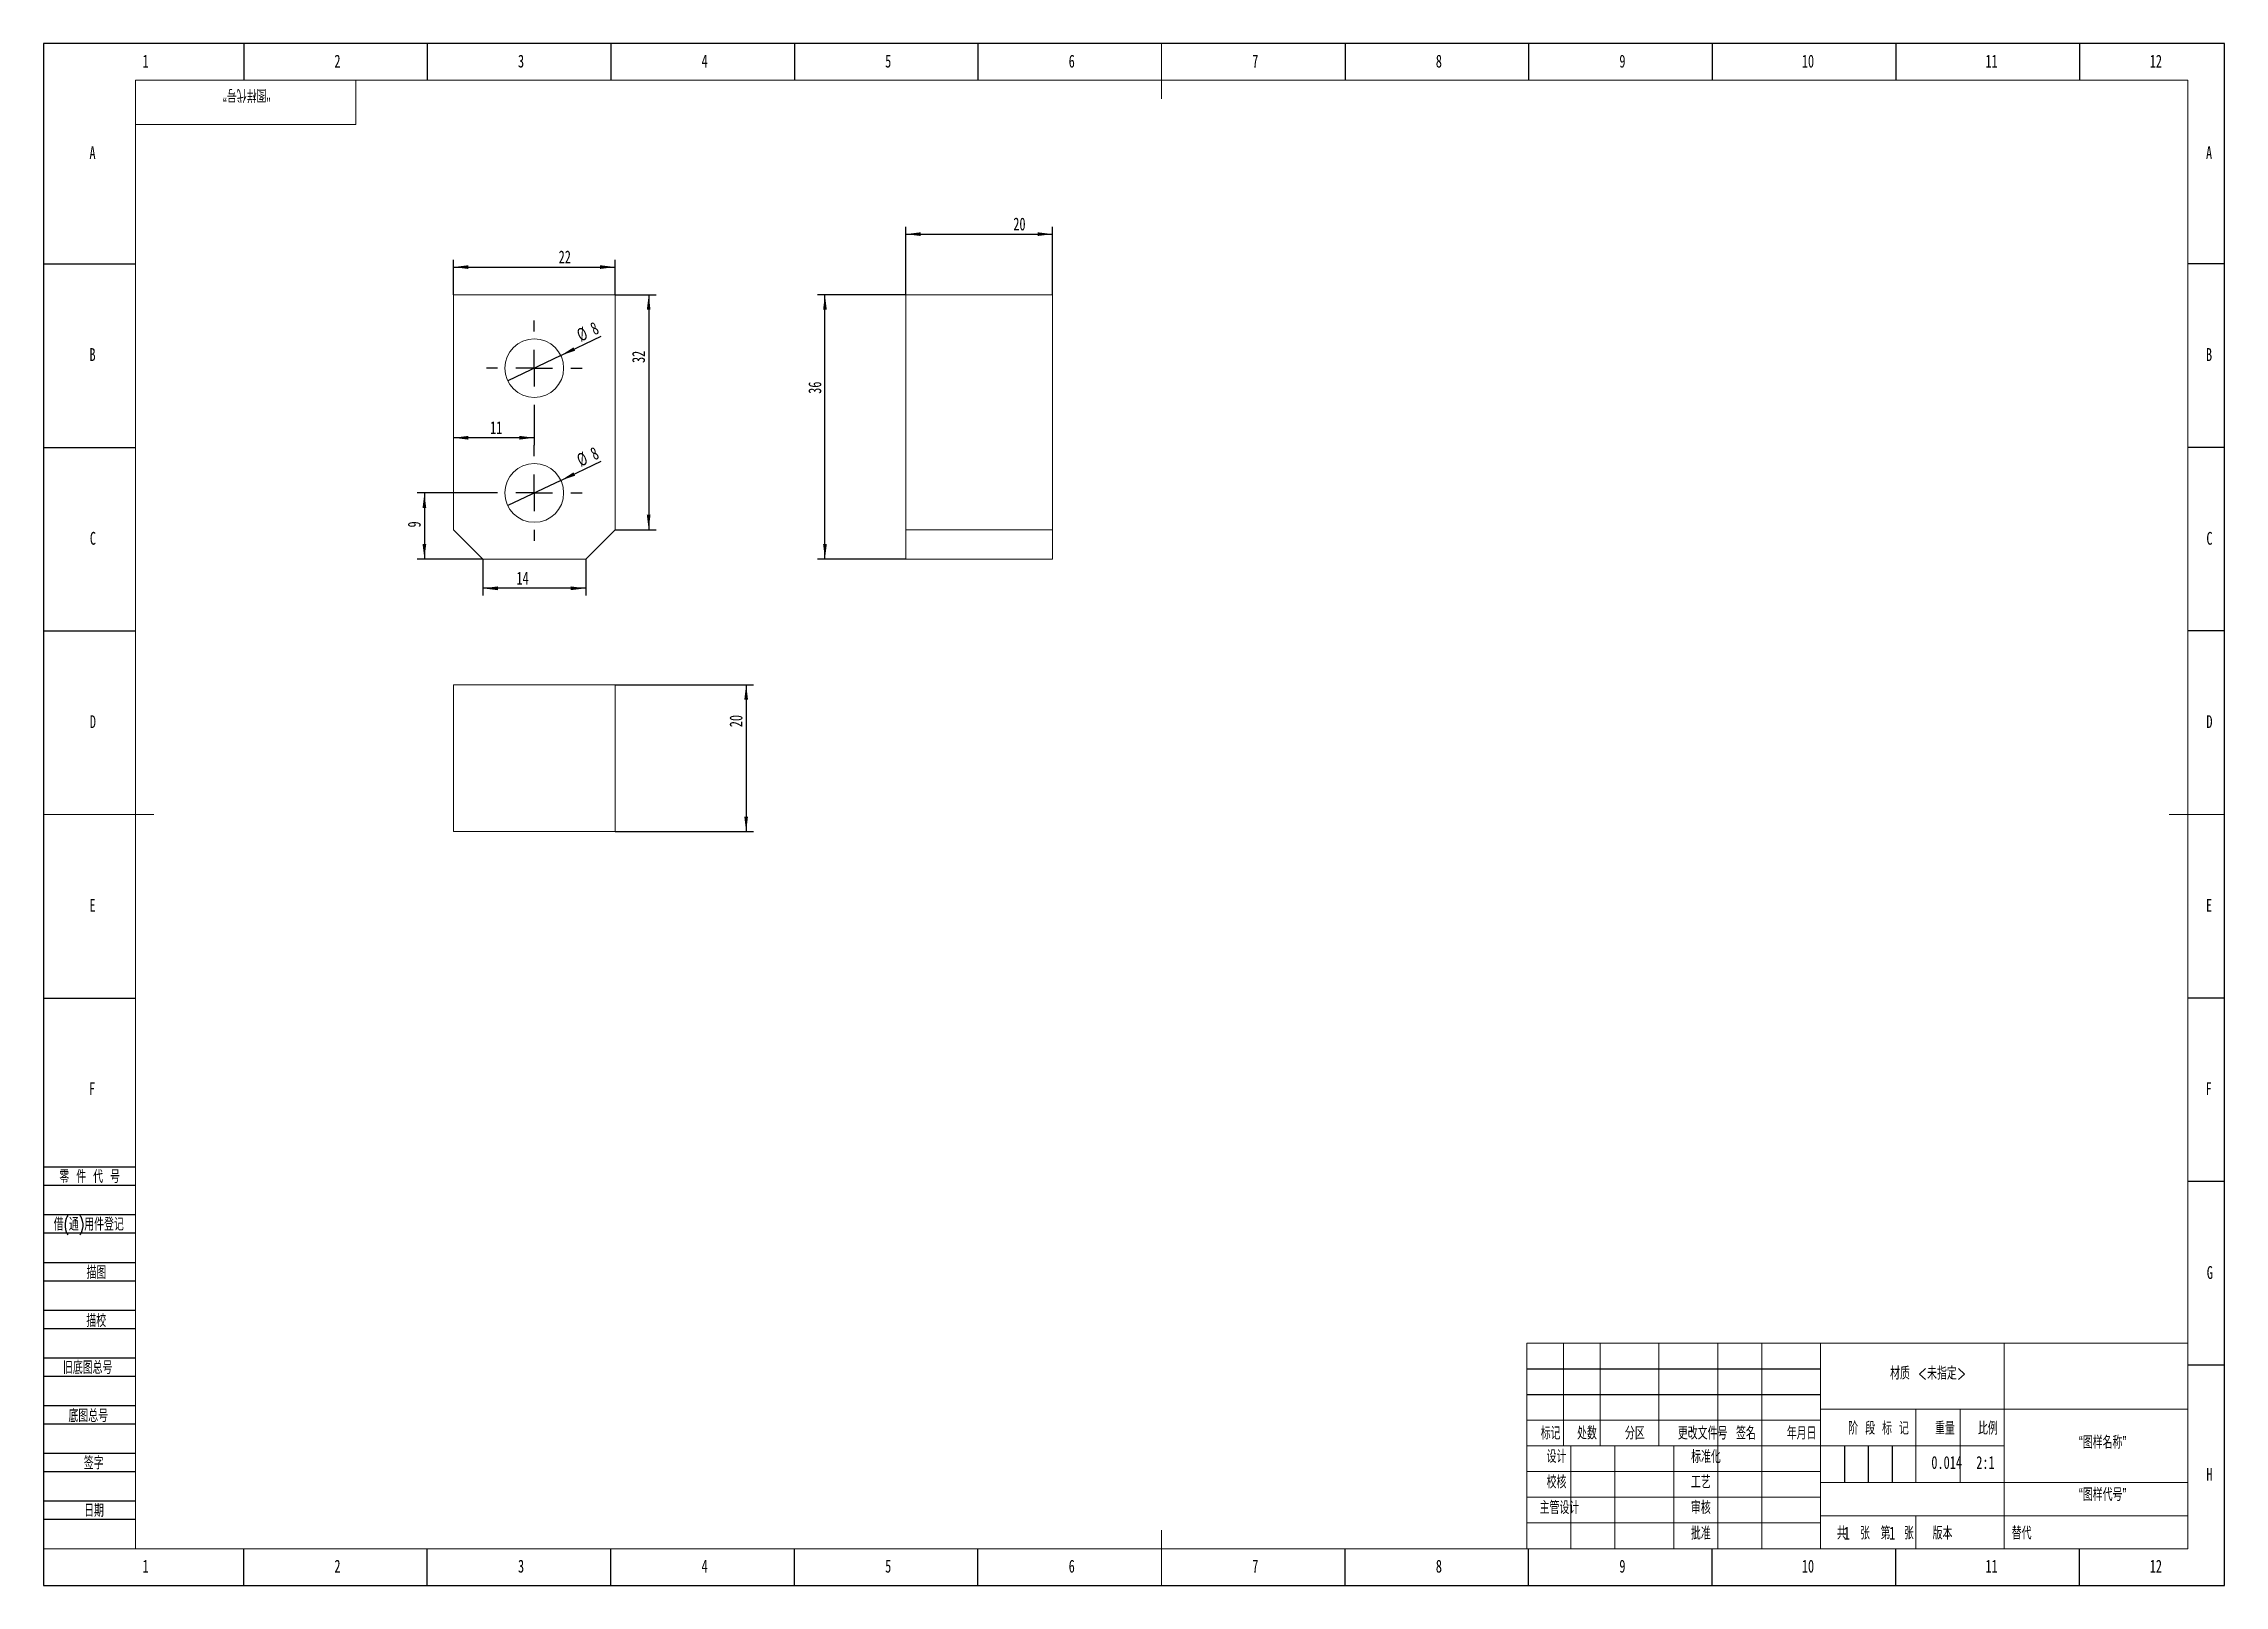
# Model space of a CAD drawing. Header units: millimetres. Extents: x 0 to 594, y 0 to 420.
import ezdxf

# ---------------------------------------------------------------- set-up
doc = ezdxf.new("R2010")
doc.units = ezdxf.units.MM
for name, color, linetype in [('10', 7, 'Continuous'), ('5', 7, 'Continuous'), ('SLD-0', 7, 'Continuous')]:
    doc.layers.add(name, color=color, linetype=linetype)
doc.styles.add('SLDTEXTSTYLE0', font='TXT', dxfattribs={"width": 0.7, "bigfont": 'bigfont'})
doc.styles.add('SLDTEXTSTYLE1', font='TXT', dxfattribs={"width": 0.614286, "bigfont": 'bigfont'})
doc.styles.add('SLDTEXTSTYLE2', font='TXT', dxfattribs={"width": 0.6, "bigfont": 'bigfont'})
doc.styles.add('SLDTEXTSTYLE3', font='TXT', dxfattribs={"width": 0.7})
doc.dimstyles.new('SLDDIMSTYLE0', dxfattribs={"dimtxt": 3.5, "dimasz": 4.08, "dimexe": 0, "dimexo": 0.0625, "dimgap": 0.875, "dimtad": 2, "dimlfac": 0.5, "dimrnd": 1e-09, "dimzin": 12, "dimdsep": 46, "dimtxsty": 'SLDTEXTSTYLE3', "dimblk1": 'NONE', "dimsah": 1, "dimcen": 0, "dimadec": 0, "dimazin": 3, "dimtfac": 1, "dimtmove": 0, "dimatfit": 3, "dimldrblk": 'NONE', "dimfxl": 0, "dimfrac": 2, "dimtolj": 1, "dimtzin": 12, "dimarcsym": 0})
doc.dimstyles.new('SLDDIMSTYLE1', dxfattribs={"dimtxt": 3.5, "dimasz": 4.08, "dimexe": 0, "dimexo": 0.0625, "dimgap": 0.875, "dimtad": 2, "dimlfac": 0.5, "dimrnd": 1e-09, "dimzin": 12, "dimdsep": 46, "dimtxsty": 'SLDTEXTSTYLE3', "dimsah": 1, "dimcen": 0.09, "dimadec": 0, "dimazin": 3, "dimtfac": 1, "dimtofl": 0, "dimtmove": 0, "dimatfit": 3, "dimfxl": 0, "dimfrac": 2, "dimtolj": 1, "dimtzin": 12, "dimarcsym": 0})

# ---------------------------------------------------------------- blocks, each defined once
blk = doc.blocks.new('_D')
at = {"layer": '10'}
for q in [(151.85, 340.29), (126.43, 328.14)]:
    blk.add_line((140.87, 335.04), q, dxfattribs=at)
blk.add_solid([(140.87, 335.04), (144.77, 336.34), (144.33, 337.26)], dxfattribs=at)
at = {"layer": '10', "char_height": 3.5, "attachment_point": 1, "rotation": 25.55817, "style": 'SLDTEXTSTYLE3'}
for s, insert in [('%%c', (144.81, 341.91)), ('8', (148.53, 343.67))]:
    blk.add_mtext(s, dxfattribs=dict(at, insert=insert))
blk = doc.blocks.new('_NONE')
blk = doc.blocks.new('_D_1')
at = {"layer": '10'}
for q in [(151.85, 306.21), (126.42, 294.17)]:
    blk.add_line((140.88, 301.01), q, dxfattribs=at)
blk.add_solid([(140.88, 301.01), (144.78, 302.3), (144.35, 303.22)], dxfattribs=at)
at = {"layer": '10', "char_height": 3.5, "attachment_point": 1, "rotation": 25.34336, "style": 'SLDTEXTSTYLE3'}
for s, insert in [('%%c', (144.82, 307.86)), ('8', (148.55, 309.6))]:
    blk.add_mtext(s, dxfattribs=dict(at, insert=insert))
blk = doc.blocks.new('_D_2')
at = {"layer": '10'}
for p, q in [((111.65, 351.59), (111.65, 361.12)), ((111.65, 359.12), (155.65, 359.12)), ((155.65, 351.59), (155.65, 361.12))]:
    blk.add_line(p, q, dxfattribs=at)
for points in [[(111.65, 359.12), (115.73, 358.61), (115.73, 359.63)], [(155.65, 359.12), (151.57, 359.63), (151.57, 358.61)]]:
    blk.add_solid(points, dxfattribs=at)
at = {"layer": '10', "insert": (140.29, 363.63), "char_height": 3.5, "attachment_point": 1, "style": 'SLDTEXTSTYLE3'}
blk.add_mtext('22', dxfattribs=at)
blk = doc.blocks.new('_D_3')
at = {"layer": '10'}
for p, q in [((155.65, 351.59), (166.81, 351.59)), ((164.81, 351.59), (164.81, 287.59)), ((155.65, 287.59), (166.81, 287.59))]:
    blk.add_line(p, q, dxfattribs=at)
for points in [[(164.81, 351.59), (164.3, 347.51), (165.31, 347.51)], [(164.81, 287.59), (165.31, 291.67), (164.3, 291.67)]]:
    blk.add_solid(points, dxfattribs=at)
at = {"layer": '10', "insert": (160.29, 332.99), "char_height": 3.5, "attachment_point": 1, "rotation": 90, "style": 'SLDTEXTSTYLE3'}
blk.add_mtext('32', dxfattribs=at)
blk = doc.blocks.new('_D_4')
at = {"layer": '10'}
for p, q in [((119.65, 279.59), (119.65, 269.62)), ((147.65, 279.59), (147.65, 269.62)), ((147.65, 271.62), (119.65, 271.62))]:
    blk.add_line(p, q, dxfattribs=at)
for points in [[(119.65, 271.62), (123.73, 271.11), (123.73, 272.13)], [(147.65, 271.62), (143.57, 272.13), (143.57, 271.11)]]:
    blk.add_solid(points, dxfattribs=at)
at = {"layer": '10', "insert": (128.79, 276.13), "char_height": 3.5, "attachment_point": 1, "style": 'SLDTEXTSTYLE3'}
blk.add_mtext('14', dxfattribs=at)
blk = doc.blocks.new('_D_5')
at = {"layer": '10'}
for p, q in [((120.65, 297.59), (101.72, 297.59)), ((103.72, 297.59), (103.72, 279.59)), ((119.65, 279.59), (101.72, 279.59))]:
    blk.add_line(p, q, dxfattribs=at)
for points in [[(103.72, 297.59), (103.21, 293.51), (104.22, 293.51)], [(103.72, 279.59), (104.22, 283.67), (103.21, 283.67)]]:
    blk.add_solid(points, dxfattribs=at)
at = {"layer": '10', "insert": (99.2, 288.19), "char_height": 3.5, "attachment_point": 1, "rotation": 90, "style": 'SLDTEXTSTYLE3'}
blk.add_mtext('9', dxfattribs=at)
blk = doc.blocks.new('_D_6')
at = {"layer": '10'}
for p, q in [((133.65, 318.59), (133.65, 310.63)), ((133.65, 312.63), (111.65, 312.63))]:
    blk.add_line(p, q, dxfattribs=at)
for points in [[(111.65, 312.63), (115.73, 312.12), (115.73, 313.14)], [(133.65, 312.63), (129.57, 313.14), (129.57, 312.12)]]:
    blk.add_solid(points, dxfattribs=at)
at = {"layer": '10', "insert": (121.62, 317.14), "char_height": 3.5, "attachment_point": 1, "style": 'SLDTEXTSTYLE3'}
blk.add_mtext('11', dxfattribs=at)
blk = doc.blocks.new('SW_CENTERMARKSYMBOL_0')
at = {"layer": '10', "color": 0}
for p, q in [((0, 10), (0, 13)), ((-10, 0), (-13, 0)), ((0, 0), (-5, 0)), ((0, 0), (0, 5)), ((0, 0), (0, -5)), ((0, 0), (5, 0)), ((10, 0), (13, 0)), ((0, -10), (0, -13))]:
    blk.add_line(p, q, dxfattribs=at)
blk = doc.blocks.new('SW_CENTERMARKSYMBOL_1')
at = {"layer": '10', "color": 0}
for p, q in [((0, 10), (0, 13)), ((-10, 0), (-13, 0)), ((0, 0), (-5, 0)), ((0, 0), (0, 5)), ((0, 0), (0, -5)), ((0, 0), (5, 0)), ((10, 0), (13, 0)), ((0, -10), (0, -13))]:
    blk.add_line(p, q, dxfattribs=at)
blk = doc.blocks.new('_D_7')
at = {"layer": '10'}
for p, q in [((155.65, 245.35), (193.36, 245.35)), ((191.36, 245.35), (191.36, 205.35)), ((155.65, 205.35), (193.36, 205.35))]:
    blk.add_line(p, q, dxfattribs=at)
for points in [[(191.36, 245.35), (190.85, 241.27), (191.87, 241.27)], [(191.36, 205.35), (191.87, 209.43), (190.85, 209.43)]]:
    blk.add_solid(points, dxfattribs=at)
at = {"layer": '10', "insert": (186.85, 233.78), "char_height": 3.5, "attachment_point": 1, "rotation": 90, "style": 'SLDTEXTSTYLE3'}
blk.add_mtext('20', dxfattribs=at)
blk = doc.blocks.new('_D_8')
at = {"layer": '10'}
for p, q in [((234.82, 351.59), (210.82, 351.59)), ((212.82, 279.59), (212.82, 351.59)), ((234.82, 279.59), (210.82, 279.59))]:
    blk.add_line(p, q, dxfattribs=at)
for points in [[(212.82, 351.59), (212.32, 347.51), (213.33, 347.51)], [(212.82, 279.59), (213.33, 283.67), (212.32, 283.67)]]:
    blk.add_solid(points, dxfattribs=at)
at = {"layer": '10', "insert": (208.31, 324.6), "char_height": 3.5, "attachment_point": 1, "rotation": 90, "style": 'SLDTEXTSTYLE3'}
blk.add_mtext('36', dxfattribs=at)
blk = doc.blocks.new('_D_9')
at = {"layer": '10'}
for p, q in [((234.82, 351.59), (234.82, 370.1)), ((274.82, 351.59), (274.82, 370.1)), ((234.82, 368.1), (274.82, 368.1))]:
    blk.add_line(p, q, dxfattribs=at)
for points in [[(234.82, 368.1), (238.9, 367.59), (238.9, 368.6)], [(274.82, 368.1), (270.74, 368.6), (270.74, 367.59)]]:
    blk.add_solid(points, dxfattribs=at)
at = {"layer": '10', "insert": (264.13, 372.61), "char_height": 3.5, "attachment_point": 1, "style": 'SLDTEXTSTYLE3'}
blk.add_mtext('20', dxfattribs=at)

msp = doc.modelspace()

# ---------------------------------------------------------------- linework, layer by layer
at = {"color": 7, "linetype": 'Continuous', "lineweight": 15}
for p, q in [((111.65, 351.59), (155.65, 351.59)), ((111.65, 287.59), (111.65, 351.59)), ((155.65, 351.59), (155.65, 287.59)), ((234.825, 351.59), (274.825, 351.59)), ((234.825, 287.59), (234.825, 351.59)), ((274.825, 287.59), (274.825, 351.59)), ((111.65, 287.59), (119.65, 279.59)), ((147.65, 279.59), (155.65, 287.59)), ((234.825, 287.59), (274.825, 287.59)), ((234.825, 279.59), (234.825, 287.59)), ((274.825, 287.59), (274.825, 279.59)), ((147.65, 279.59), (119.65, 279.59)), ((274.825, 279.59), (234.825, 279.59)), ((111.65, 245.35), (111.65, 205.35)), ((111.65, 245.35), (155.65, 245.35)), ((155.65, 245.35), (155.65, 205.35)), ((111.65, 205.35), (155.65, 205.35))]:
    msp.add_line(p, q, dxfattribs=at)
for centre in [(133.65, 331.59), (133.65, 297.59)]:
    msp.add_circle(centre, 8, dxfattribs=at)
at = {"layer": '5', "color": 7}
for p, q in [((594.005, 420), (0, 420)), ((0, 420), (0, 0)), ((594.005, 0), (594.005, 420)), ((0, 114), (25, 114)), ((0, 109), (25, 109)), ((0, 101), (25, 101)), ((0, 96), (25, 96)), ((0, 88), (25, 88)), ((0, 83), (25, 83)), ((0, 75), (25, 75)), ((0, 70), (25, 70)), ((0, 62), (25, 62)), ((0, 57), (25, 57)), ((404, 59), (484, 59)), ((0, 49), (25, 49)), ((404, 52), (484, 52)), ((0, 44), (25, 44)), ((0, 36), (25, 36)), ((490.5, 38), (490.5, 28)), ((497, 38), (497, 28)), ((503.5, 38), (503.5, 28)), ((0, 31), (25, 31)), ((0, 23), (25, 23)), ((0, 18), (25, 18)), ((0, 0), (594.005, 0))]:
    msp.add_line(p, q, dxfattribs=at)
at = {"layer": '5'}
for p, q in [((54.5, 420), (54.5, 410)), ((104.5, 420), (104.5, 410)), ((154.5, 420), (154.5, 410)), ((204.5, 420), (204.5, 410)), ((254.5, 420), (254.5, 410)), ((354.5, 420), (354.5, 410)), ((404.5, 420), (404.5, 410)), ((454.5, 420), (454.5, 410)), ((504.5, 420), (504.5, 410)), ((554.5, 420), (554.5, 410)), ((0, 360), (25, 360)), ((594.005, 360), (584.005, 360)), ((0, 310), (25, 310)), ((594.005, 310), (584.005, 310)), ((0, 260), (25, 260)), ((594.005, 260), (584.005, 260)), ((0, 160), (25, 160)), ((594.005, 160), (584.005, 160)), ((594.005, 110), (584.005, 110)), ((594.005, 60), (584.005, 60)), ((54.5, 0), (54.5, 10)), ((104.5, 0), (104.5, 10)), ((154.5, 0), (154.5, 10)), ((204.5, 0), (204.5, 10)), ((254.5, 0), (254.5, 10)), ((354.5, 0), (354.5, 10)), ((404.5, 0), (404.5, 10)), ((454.5, 0), (454.5, 10)), ((504.5, 0), (504.5, 10)), ((554.5, 0), (554.5, 10))]:
    msp.add_line(p, q, dxfattribs=at)
at = {"layer": '5', "lineweight": 15}
for p, q in [((304.503, 420), (304.503, 405)), ((0, 210), (30, 210)), ((594.005, 210), (579.005, 210)), ((304.503, 0), (304.503, 15))]:
    msp.add_line(p, q, dxfattribs=at)
at = {"layer": '5', "color": 7, "lineweight": 15}
for p, q in [((584.005, 410), (25, 410)), ((25, 410), (25, 10)), ((85, 398), (85, 410)), ((584.005, 10), (584.005, 410)), ((25, 398), (85, 398)), ((404, 66), (584, 66)), ((404, 66), (404, 10)), ((414, 66), (414, 38)), ((424, 66), (424, 38)), ((440, 66), (440, 38)), ((456, 66), (456, 10)), ((468, 66), (468, 38)), ((484, 66), (484, 10)), ((534, 66), (534, 38)), ((484, 48), (584, 48)), ((510, 48), (510, 28)), ((522, 48), (522, 28)), ((404, 45), (484, 45)), ((404, 38), (534, 38)), ((416, 38), (416, 10)), ((428, 38), (428, 10)), ((444, 38), (444, 10)), ((468, 38), (468, 10)), ((534, 38), (534, 10)), ((404, 31), (484, 31)), ((404, 24), (484, 24)), ((484, 28), (584, 28)), ((484.005, 18.985), (584.005, 18.985)), ((510, 18.985), (510, 10)), ((404, 17), (484, 17)), ((0, 10), (584.005, 10))]:
    msp.add_line(p, q, dxfattribs=at)

# ---------------------------------------------------------------- block references
at = {"layer": '10'}
for name, p in [('SW_CENTERMARKSYMBOL_0', (133.65, 331.59)), ('SW_CENTERMARKSYMBOL_1', (133.65, 297.59))]:
    msp.add_blockref(name, p, dxfattribs=at)

# ---------------------------------------------------------------- texts
at = {"layer": '10', "char_height": 3.5}
for s, insert, attachment_point, style in [('1', (27.794, 416.986), 2, 'SLDTEXTSTYLE3'), ('2', (80.044, 416.986), 2, 'SLDTEXTSTYLE3'), ('3', (130.044, 416.986), 2, 'SLDTEXTSTYLE3'), ('4', (180.044, 416.986), 2, 'SLDTEXTSTYLE3'), ('5', (230.044, 416.986), 2, 'SLDTEXTSTYLE3'), ('6', (280.047, 416.986), 2, 'SLDTEXTSTYLE3'), ('7', (330.047, 416.986), 2, 'SLDTEXTSTYLE3'), ('8', (380.047, 416.986), 2, 'SLDTEXTSTYLE3'), ('9', (430.047, 416.986), 2, 'SLDTEXTSTYLE3'), ('10', (480.589, 416.986), 2, 'SLDTEXTSTYLE3'), ('11', (530.589, 416.986), 2, 'SLDTEXTSTYLE3'), ('12', (575.344, 416.986), 2, 'SLDTEXTSTYLE3'), ('A', (13.32, 392.043), 2, 'SLDTEXTSTYLE3'), ('A', (589.83, 392.043), 2, 'SLDTEXTSTYLE3'), ('B', (13.32, 337.043), 2, 'SLDTEXTSTYLE3'), ('B', (589.83, 337.043), 2, 'SLDTEXTSTYLE3'), ('C', (13.427, 286.986), 2, 'SLDTEXTSTYLE3'), ('C', (589.937, 286.986), 2, 'SLDTEXTSTYLE3'), ('D', (13.43, 237.043), 2, 'SLDTEXTSTYLE3'), ('D', (589.94, 237.043), 2, 'SLDTEXTSTYLE3'), ('E', (13.318, 186.986), 2, 'SLDTEXTSTYLE3'), ('E', (589.828, 186.986), 2, 'SLDTEXTSTYLE3'), ('F', (13.224, 137.043), 2, 'SLDTEXTSTYLE3'), ('F', (589.734, 137.043), 2, 'SLDTEXTSTYLE3'), ('G', (590.049, 86.986), 2, 'SLDTEXTSTYLE3'), ('\\M+18DDE质 <\\M+196A2\\M+18E77\\M+192E8>', (513.298, 59.545), 2, 'SLDTEXTSTYLE0'), ('\\M+18167图样\\M+196BC\\M+18FCC\\M+18168', (560.84, 40.729), 2, 'SLDTEXTSTYLE0'), ('0.014', (518.358, 35.237), 2, 'SLDTEXTSTYLE3'), ('H', (589.94, 31.986), 2, 'SLDTEXTSTYLE3'), ('\\M+18167图样\\M+191E3\\M+18D86\\M+18168', (560.843, 26.497), 2, 'SLDTEXTSTYLE0'), ('\\M+18EE5\\M+18AC7设计', (412.882, 22.944), 2, 'SLDTEXTSTYLE0'), ('1', (490.34, 15.997), 1, 'SLDTEXTSTYLE3'), ('1', (502.694, 15.997), 1, 'SLDTEXTSTYLE3'), ('1', (27.794, 6.986), 2, 'SLDTEXTSTYLE3'), ('2', (80.044, 6.986), 2, 'SLDTEXTSTYLE3'), ('3', (130.044, 6.986), 2, 'SLDTEXTSTYLE3'), ('4', (180.044, 6.986), 2, 'SLDTEXTSTYLE3'), ('5', (230.044, 6.986), 2, 'SLDTEXTSTYLE3'), ('6', (280.047, 6.986), 2, 'SLDTEXTSTYLE3'), ('7', (330.047, 6.986), 2, 'SLDTEXTSTYLE3'), ('8', (380.047, 6.986), 2, 'SLDTEXTSTYLE3'), ('9', (430.047, 6.986), 2, 'SLDTEXTSTYLE3'), ('10', (480.589, 6.986), 2, 'SLDTEXTSTYLE3'), ('11', (530.589, 6.986), 2, 'SLDTEXTSTYLE3'), ('12', (575.344, 6.986), 2, 'SLDTEXTSTYLE3')]:
    msp.add_mtext(s, dxfattribs=dict(at, insert=insert, attachment_point=attachment_point, style=style))
at = {"layer": '10', "color": 7, "char_height": 3.5}
for s, insert, attachment_point, style in [('\\M+197EB \\M+18C8F \\M+191E3 \\M+18D86', (4.285, 113.124), 1, 'SLDTEXTSTYLE1'), ('\\M+18ED8(\\M+192CA)\\M+19770\\M+18C8F\\M+1936F记', (2.735, 100.137), 1, 'SLDTEXTSTYLE0'), ('\\M+19560图', (14.373, 86.983), 2, 'SLDTEXTSTYLE0'), ('\\M+19560\\M+18D5A', (14.341, 73.881), 2, 'SLDTEXTSTYLE0'), ('\\M+18B8C\\M+192EA图总\\M+18D86', (5.262, 61.089), 1, 'SLDTEXTSTYLE0'), ('\\M+192EA图总\\M+18D86', (6.762, 47.975), 1, 'SLDTEXTSTYLE0'), ('标记', (410.488, 43.232), 2, 'SLDTEXTSTYLE0'), ('处\\M+19094', (420.388, 43.232), 2, 'SLDTEXTSTYLE0'), ('\\M+195AA\\M+18BE6', (433.438, 43.232), 2, 'SLDTEXTSTYLE0'), ('\\M+18D58\\M+189FC\\M+195B6\\M+18C8F\\M+18D86', (451.892, 43.232), 2, 'SLDTEXTSTYLE0'), ('签\\M+196BC', (463.685, 43.232), 2, 'SLDTEXTSTYLE0'), ('\\M+1944E\\M+18C8E\\M+193FA', (478.85, 43.232), 2, 'SLDTEXTSTYLE0'), ('阶 \\M+19269 标 记', (499.812, 44.569), 2, 'SLDTEXTSTYLE1'), ('\\M+18F64\\M+197CA', (517.897, 44.569), 2, 'SLDTEXTSTYLE0'), ('\\M+194E4\\M+197E1', (529.598, 44.569), 2, 'SLDTEXTSTYLE0'), ('设计', (412.083, 36.867), 2, 'SLDTEXTSTYLE0'), ('标\\M+18F79\\M+189BB', (452.799, 36.802), 2, 'SLDTEXTSTYLE0'), ('签\\M+18E9A', (13.648, 35.109), 2, 'SLDTEXTSTYLE0'), ('\\M+18D5A\\M+18A6A', (412.082, 29.921), 2, 'SLDTEXTSTYLE0'), ('\\M+18D48艺', (451.407, 29.921), 2, 'SLDTEXTSTYLE0'), ('\\M+193FA\\M+18AFA', (13.725, 22.148), 2, 'SLDTEXTSTYLE0'), ('审\\M+18A6A', (451.407, 22.944), 2, 'SLDTEXTSTYLE0'), ('\\M+194E1\\M+18F79', (451.389, 15.957), 2, 'SLDTEXTSTYLE0'), ('\\M+18BA4  张', (492.948, 15.997), 2, 'SLDTEXTSTYLE2'), ('\\M+191E6  张', (504.897, 15.997), 2, 'SLDTEXTSTYLE2'), ('\\M+194C5\\M+1967B', (517.234, 15.997), 2, 'SLDTEXTSTYLE0')]:
    msp.add_mtext(s, dxfattribs=dict(at, insert=insert, attachment_point=attachment_point, style=style))
at = {"layer": 'SLD-0', "insert": (55.315, 404.152), "char_height": 3.5, "attachment_point": 2, "rotation": 180, "style": 'SLDTEXTSTYLE0'}
msp.add_mtext('\\M+18167图样\\M+191E3\\M+18D86\\M+18168', dxfattribs=at)
at = {"layer": 'SLD-0', "char_height": 3.5}
for s, insert, attachment_point, style in [('2:1', (528.924, 35.237), 2, 'SLDTEXTSTYLE3'), ('\\M+191D6\\M+191E3', (536.078, 15.997), 1, 'SLDTEXTSTYLE0')]:
    msp.add_mtext(s, dxfattribs=dict(at, insert=insert, attachment_point=attachment_point, style=style))

# ---------------------------------------------------------------- dimensions: what is measured, and where the dimension line sits
at = {"layer": '10'}
for base, p1, p2, picture, middle in [((274.825, 368.095), (234.825, 351.59), (274.825, 351.59), '_D_9', (265.664, 368.095)), ((155.65, 359.121), (111.65, 351.59), (155.65, 351.59), '_D_2', (141.822, 359.121)), ((111.65, 312.633), (133.65, 318.59), (111.65, 287.59), '_D_6', (123.159, 312.633)), ((119.65, 271.621), (147.65, 279.59), (119.65, 279.59), '_D_4', (130.33, 271.621))]:
    dim = msp.add_linear_dim(base=base, p1=p1, p2=p2, dimstyle='SLDDIMSTYLE1', dxfattribs=at)
    dim.commit()
    dim.dimension.update_dxf_attribs({"geometry": picture, "text_midpoint": middle, "dimtype": 160})
for base, p1, p2, picture, middle in [((164.806, 287.59), (155.65, 351.59), (155.65, 287.59), '_D_3', (164.806, 334.525)), ((212.825, 351.59), (234.825, 279.59), (234.825, 351.59), '_D_8', (212.825, 326.133)), ((103.716, 279.59), (120.65, 297.59), (119.65, 279.59), '_D_5', (103.716, 288.96)), ((191.362, 205.35), (155.65, 245.35), (155.65, 205.35), '_D_7', (191.362, 235.32))]:
    dim = msp.add_linear_dim(base=base, p1=p1, p2=p2, angle=90, dimstyle='SLDDIMSTYLE1', dxfattribs=at)
    dim.commit()
    dim.dimension.update_dxf_attribs({"geometry": picture, "text_midpoint": middle, "dimtype": 160})
for p1, p2, picture, middle in [((126.433, 328.139), (140.867, 335.041), '_D', (149.483, 339.162)), ((126.42, 294.166), (140.88, 301.014), '_D_1', (149.483, 305.089))]:
    dim = msp.add_diameter_dim_2p(p1=p1, p2=p2, dimstyle='SLDDIMSTYLE0', dxfattribs=at)
    dim.commit()
    dim.dimension.update_dxf_attribs({"geometry": picture, "text_midpoint": middle, "dimtype": 163})

doc.saveas('drawing.dxf')
